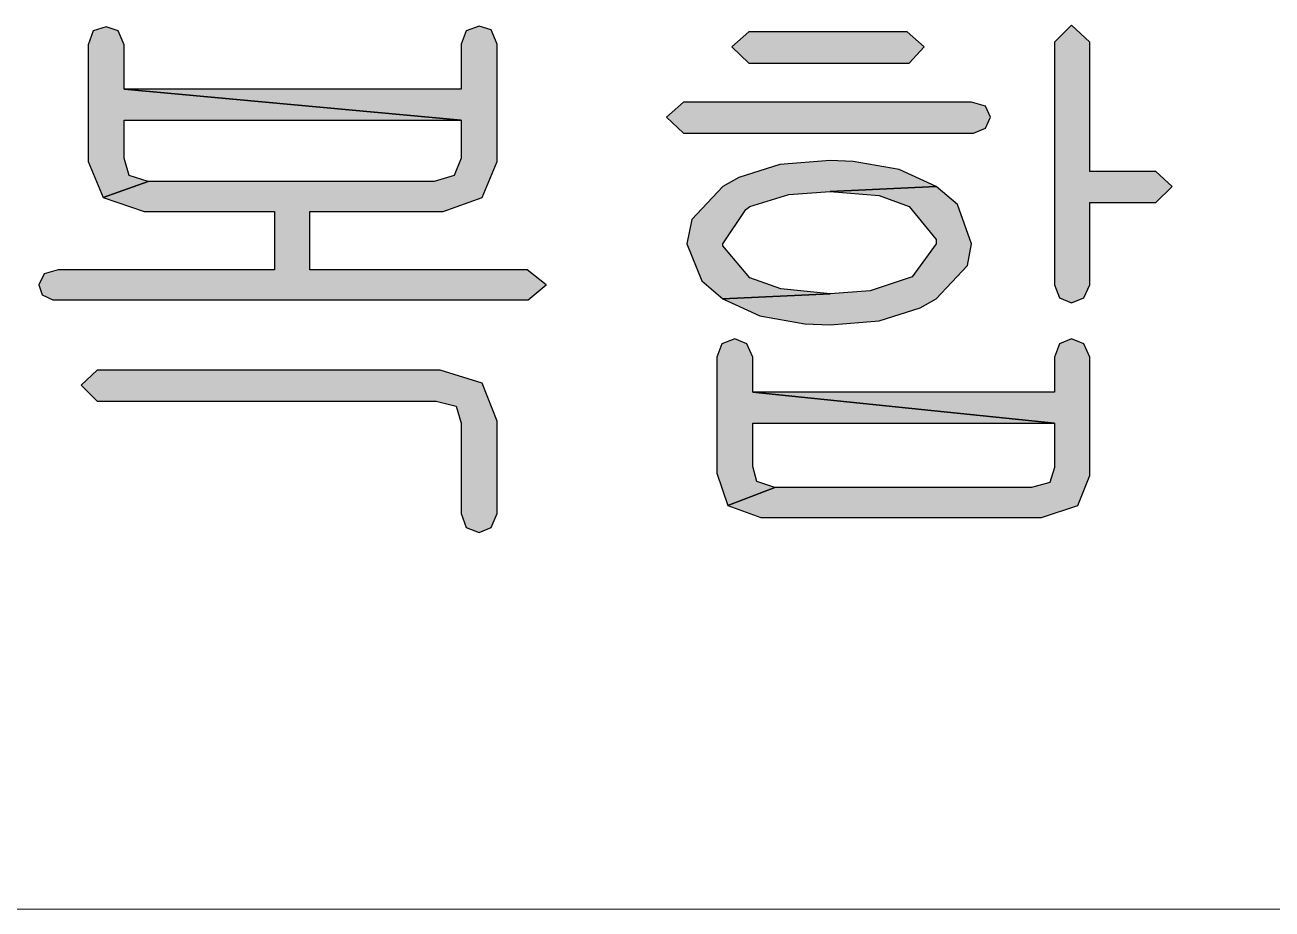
# Model space of a CAD drawing. Header units: inches. Extents: x 2106 to 2947, y -14 to 580.
# Drawn here: x 2821.06 to 2832.36, y 96.21 to 104.22 of the extents above; entities that cross this region are included whole.
import ezdxf

# ---------------------------------------------------------------- set-up
doc = ezdxf.new("R2010")
doc.units = ezdxf.units.IN
doc.header["$MEASUREMENT"] = 0
doc.layers.add('BG 0 -1', color=7, linetype='Continuous')
doc.layers.add('BG Default', color=7, linetype='Continuous')

msp = doc.modelspace()

# ---------------------------------------------------------------- hatches: boundary and pattern name
at = {"layer": 'BG Default', "linetype": 'ByBlock'}
for points in [[(2825.011, 103.355), (2825.011, 103.01), (2824.948, 102.855), (2824.766, 102.801), (2822.177, 102.801), (2821.769, 102.655), (2822.141, 102.528), (2823.322, 102.528), (2823.322, 102.001), (2821.36, 102.001), (2821.233, 101.965), (2821.187, 101.865), (2821.215, 101.774), (2821.314, 101.729), (2825.62, 101.729), (2825.783, 101.865), (2825.611, 102.001), (2823.64, 102.001), (2823.64, 102.528), (2824.848, 102.528), (2825.202, 102.655), (2825.338, 102.982), (2825.338, 104.045), (2825.284, 104.172), (2825.175, 104.208), (2825.056, 104.163), (2825.011, 104.045), (2825.011, 103.636), (2821.959, 103.636)], [(2822.177, 102.801), (2822.005, 102.855), (2821.959, 103.01), (2821.959, 103.355), (2825.011, 103.355), (2821.959, 103.636), (2821.959, 104.036), (2821.905, 104.163), (2821.796, 104.199), (2821.678, 104.163), (2821.632, 104.036), (2821.632, 102.982), (2821.769, 102.655)], [(2828.353, 101.783), (2827.908, 101.829), (2827.627, 101.929), (2827.382, 102.219), (2827.382, 102.237), (2827.591, 102.546), (2827.627, 102.574), (2827.981, 102.683), (2828.353, 102.71), (2829.316, 102.755), (2828.98, 102.91), (2828.562, 102.982), (2828.353, 102.991), (2827.899, 102.955), (2827.527, 102.837), (2827.382, 102.755), (2827.1, 102.455), (2827.055, 102.237), (2827.191, 101.901), (2827.382, 101.738)], [(2827.382, 101.738), (2827.718, 101.584), (2828.126, 101.511), (2828.353, 101.502), (2828.799, 101.538), (2829.171, 101.656), (2829.316, 101.738), (2829.598, 102.038), (2829.634, 102.237), (2829.507, 102.592), (2829.316, 102.755), (2828.353, 102.71), (2828.799, 102.673), (2829.071, 102.574), (2829.316, 102.274), (2829.316, 102.237), (2829.098, 101.938), (2829.071, 101.929), (2828.717, 101.811), (2828.353, 101.783)], [(2830.388, 100.612), (2827.654, 100.893), (2827.654, 101.211), (2827.6, 101.329), (2827.491, 101.375), (2827.373, 101.329), (2827.327, 101.211), (2827.327, 100.158), (2827.427, 99.867), (2827.854, 100.03), (2827.69, 100.085), (2827.654, 100.221), (2827.654, 100.612)]]:
    msp.add_hatch(color=3, dxfattribs=at).paths.add_polyline_path(points)
at = {"layer": 'BG Default', "linetype": 'Continuous'}
for points in [[(2830.542, 104.217), (2830.388, 104.063), (2830.388, 101.865), (2830.433, 101.747), (2830.542, 101.702), (2830.651, 101.747), (2830.706, 101.865), (2830.706, 102.61), (2831.305, 102.61), (2831.451, 102.755), (2831.305, 102.891), (2830.706, 102.891), (2830.706, 104.063)], [(2829.053, 104.154), (2827.618, 104.154), (2827.463, 104.018), (2827.618, 103.872), (2829.071, 103.872), (2829.207, 104.018)], [(2829.634, 103.518), (2827.027, 103.518), (2826.873, 103.382), (2827.027, 103.237), (2829.652, 103.237), (2829.761, 103.282), (2829.807, 103.382), (2829.761, 103.482)], [(2830.542, 101.375), (2830.433, 101.329), (2830.388, 101.211), (2830.388, 100.893), (2827.654, 100.893), (2830.388, 100.612), (2830.388, 100.212), (2830.343, 100.076), (2830.179, 100.03), (2827.854, 100.03), (2827.427, 99.867), (2827.727, 99.758), (2830.27, 99.758), (2830.597, 99.867), (2830.706, 100.139), (2830.706, 101.211), (2830.651, 101.329)], [(2824.793, 101.093), (2821.714, 101.093), (2821.569, 100.957), (2821.714, 100.812), (2824.784, 100.812), (2824.966, 100.766), (2825.011, 100.612), (2825.011, 99.794), (2825.056, 99.667), (2825.175, 99.622), (2825.284, 99.667), (2825.338, 99.794), (2825.338, 100.63), (2825.202, 100.975), (2824.82, 101.093)]]:
    msp.add_hatch(color=3, dxfattribs=at).paths.add_polyline_path(points)

# ---------------------------------------------------------------- linework, layer by layer
at = {"layer": 'BG 0 -1', "color": 7, "linetype": 'Continuous', "lineweight": 9}
msp.add_line((2772.901, 96.213), (2922.169, 96.213), dxfattribs=at)
at = {"layer": 'BG 0 -1', "color": 3, "linetype": 'Continuous', "lineweight": 25}
for points in [[(2825.175, 104.208), (2825.056, 104.163), (2825.011, 104.045), (2825.011, 103.636), (2821.959, 103.636), (2825.011, 103.355), (2825.011, 103.01), (2824.948, 102.855), (2824.766, 102.801), (2822.177, 102.801), (2821.769, 102.655), (2822.141, 102.528), (2823.322, 102.528), (2823.322, 102.001), (2821.36, 102.001), (2821.233, 101.965), (2821.187, 101.865), (2821.215, 101.774), (2821.314, 101.729), (2825.62, 101.729), (2825.783, 101.865), (2825.611, 102.001), (2823.64, 102.001), (2823.64, 102.528), (2824.848, 102.528), (2825.202, 102.655), (2825.338, 102.982), (2825.338, 104.045), (2825.284, 104.172)], [(2821.796, 104.199), (2821.678, 104.163), (2821.632, 104.036), (2821.632, 102.982), (2821.769, 102.655), (2822.177, 102.801), (2822.005, 102.855), (2821.959, 103.01), (2821.959, 103.355), (2825.011, 103.355), (2821.959, 103.636), (2821.959, 104.036), (2821.905, 104.163)], [(2828.353, 102.991), (2827.899, 102.955), (2827.527, 102.837), (2827.382, 102.755), (2827.1, 102.455), (2827.055, 102.237), (2827.191, 101.901), (2827.382, 101.738), (2828.353, 101.783), (2827.908, 101.829), (2827.627, 101.929), (2827.382, 102.219), (2827.382, 102.237), (2827.591, 102.546), (2827.627, 102.574), (2827.981, 102.683), (2828.353, 102.71), (2829.316, 102.755), (2828.98, 102.91), (2828.562, 102.982)], [(2829.316, 102.755), (2828.353, 102.71), (2828.799, 102.673), (2829.071, 102.574), (2829.316, 102.274), (2829.316, 102.237), (2829.098, 101.938), (2829.071, 101.929), (2828.717, 101.811), (2828.353, 101.783), (2827.382, 101.738), (2827.718, 101.584), (2828.126, 101.511), (2828.353, 101.502), (2828.799, 101.538), (2829.171, 101.656), (2829.316, 101.738), (2829.598, 102.038), (2829.634, 102.237), (2829.507, 102.592)], [(2827.491, 101.375), (2827.373, 101.329), (2827.327, 101.211), (2827.327, 100.158), (2827.427, 99.867), (2827.854, 100.03), (2827.69, 100.085), (2827.654, 100.221), (2827.654, 100.612), (2830.388, 100.612), (2827.654, 100.893), (2827.654, 101.211), (2827.6, 101.329)]]:
    msp.add_lwpolyline(points, close=True, dxfattribs=at)
at = {"layer": 'BG Default', "color": 7, "linetype": 'Continuous', "lineweight": 0}
for points in [[(2825.011, 103.355), (2825.011, 103.01), (2824.948, 102.855), (2824.766, 102.801), (2822.177, 102.801), (2821.769, 102.655), (2822.141, 102.528), (2823.322, 102.528), (2823.322, 102.001), (2821.36, 102.001), (2821.233, 101.965), (2821.187, 101.865), (2821.215, 101.774), (2821.314, 101.729), (2825.62, 101.729), (2825.783, 101.865), (2825.611, 102.001), (2823.64, 102.001), (2823.64, 102.528), (2824.848, 102.528), (2825.202, 102.655), (2825.338, 102.982), (2825.338, 104.045), (2825.284, 104.172), (2825.175, 104.208), (2825.056, 104.163), (2825.011, 104.045), (2825.011, 103.636), (2821.959, 103.636)], [(2822.177, 102.801), (2822.005, 102.855), (2821.959, 103.01), (2821.959, 103.355), (2825.011, 103.355), (2821.959, 103.636), (2821.959, 104.036), (2821.905, 104.163), (2821.796, 104.199), (2821.678, 104.163), (2821.632, 104.036), (2821.632, 102.982), (2821.769, 102.655)], [(2828.353, 101.783), (2827.908, 101.829), (2827.627, 101.929), (2827.382, 102.219), (2827.382, 102.237), (2827.591, 102.546), (2827.627, 102.574), (2827.981, 102.683), (2828.353, 102.71), (2829.316, 102.755), (2828.98, 102.91), (2828.562, 102.982), (2828.353, 102.991), (2827.899, 102.955), (2827.527, 102.837), (2827.382, 102.755), (2827.1, 102.455), (2827.055, 102.237), (2827.191, 101.901), (2827.382, 101.738)], [(2827.382, 101.738), (2827.718, 101.584), (2828.126, 101.511), (2828.353, 101.502), (2828.799, 101.538), (2829.171, 101.656), (2829.316, 101.738), (2829.598, 102.038), (2829.634, 102.237), (2829.507, 102.592), (2829.316, 102.755), (2828.353, 102.71), (2828.799, 102.673), (2829.071, 102.574), (2829.316, 102.274), (2829.316, 102.237), (2829.098, 101.938), (2829.071, 101.929), (2828.717, 101.811), (2828.353, 101.783)], [(2830.388, 100.612), (2827.654, 100.893), (2827.654, 101.211), (2827.6, 101.329), (2827.491, 101.375), (2827.373, 101.329), (2827.327, 101.211), (2827.327, 100.158), (2827.427, 99.867), (2827.854, 100.03), (2827.69, 100.085), (2827.654, 100.221), (2827.654, 100.612)]]:
    msp.add_lwpolyline(points, close=True, dxfattribs=at)
at = {"layer": 'BG Default', "color": 3, "linetype": 'Continuous', "lineweight": 25}
for points in [[(2830.542, 104.217), (2830.388, 104.063), (2830.388, 101.865), (2830.433, 101.747), (2830.542, 101.702), (2830.651, 101.747), (2830.706, 101.865), (2830.706, 102.61), (2831.305, 102.61), (2831.451, 102.755), (2831.305, 102.891), (2830.706, 102.891), (2830.706, 104.063)], [(2829.053, 104.154), (2827.618, 104.154), (2827.463, 104.018), (2827.618, 103.872), (2829.071, 103.872), (2829.207, 104.018)], [(2829.634, 103.518), (2827.027, 103.518), (2826.873, 103.382), (2827.027, 103.237), (2829.652, 103.237), (2829.761, 103.282), (2829.807, 103.382), (2829.761, 103.482)], [(2830.542, 101.375), (2830.433, 101.329), (2830.388, 101.211), (2830.388, 100.893), (2827.654, 100.893), (2830.388, 100.612), (2830.388, 100.212), (2830.343, 100.076), (2830.179, 100.03), (2827.854, 100.03), (2827.427, 99.867), (2827.727, 99.758), (2830.27, 99.758), (2830.597, 99.867), (2830.706, 100.139), (2830.706, 101.211), (2830.651, 101.329)], [(2824.793, 101.093), (2821.714, 101.093), (2821.569, 100.957), (2821.714, 100.812), (2824.784, 100.812), (2824.966, 100.766), (2825.011, 100.612), (2825.011, 99.794), (2825.056, 99.667), (2825.175, 99.622), (2825.284, 99.667), (2825.338, 99.794), (2825.338, 100.63), (2825.202, 100.975), (2824.82, 101.093)]]:
    msp.add_lwpolyline(points, close=True, dxfattribs=at)

doc.saveas('drawing.dxf')
